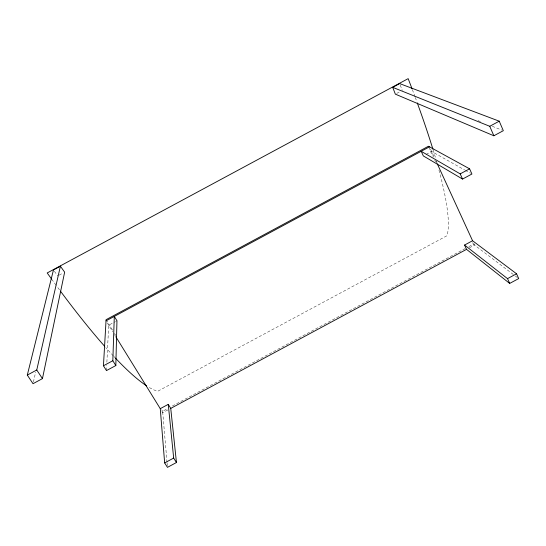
<?xml version="1.0" encoding="UTF-8"?>
<svg xmlns="http://www.w3.org/2000/svg" width="546" height="546" viewBox="0 0 546 546"><rect width="100%" height="100%" fill="white"/><g stroke="black" fill="none" stroke-linecap="round" stroke-linejoin="round"><path stroke-width="0.41" stroke-dasharray="2.73 2.05" d="M106.477 370.577L106.723 365.533M106.886 362.175L108.688 325.198L114.892 321.86M33.395 382.036L35.674 372.085M59.118 275.143L63.261 272.911M396.744 93.407L400.204 91.544M115.581 321.485L116.96 320.748M426.092 154.429L431.613 151.46L464.585 169.915M167.021 462.312L162.626 411.234L167.881 408.408M172.386 405.985L465.11 248.601M468.864 246.587L473.368 244.164L514.625 275.484M167.834 409.95L162.756 412.687L161.923 411.343M469.451 247.795L474.542 245.052L473.88 243.618M478.057 120.625L480.425 121.567M492.267 126.283L501.74 130.064M465.322 170.325L470.447 173.198M515.301 275.996L518.018 278.057M54.402 271.273L57.733 275.887M106.088 319.69L112.763 330.501M114.544 333.381L115.438 334.828M161.739 409.793L162.626 411.234M107.357 323.034L112.729 331.729M114.524 334.63L115.418 336.083M428.787 147.024L433.387 157.043M434.8 160.128L435.51 161.671M472.659 242.622L473.368 244.164M430.555 149.147L434.439 157.617M435.851 160.695L436.554 162.23M400.245 85.115L402.286 90.424M167.09 463.151L167.308 465.677M412.387 89.701A319.39 47.202 64.1 0 1 414.974 96.635M415.26 97.4A319.39 47.202 64.1 0 1 416.694 101.297M433.169 150.027A319.39 47.202 64.1 0 1 435.578 158.081M436.534 161.384A319.39 47.202 64.1 0 1 436.998 163.015M438.964 170.127A319.39 47.202 64.1 0 1 446.969 235.729L157.705 391.27A319.076 48.437 59.3 0 1 148.007 386.718M115.486 358.156A319.076 48.437 59.3 0 1 113.807 356.374M113.247 355.774A319.076 48.437 59.3 0 1 105.787 347.584M59.459 289.803A319.076 48.437 59.3 0 1 56.559 285.872M56.074 285.21A319.076 48.437 59.3 0 1 52.157 279.832"/><path stroke-width="0.82" d="M115.834 365.547L116.96 320.748L114.305 316.414L112.824 360.729L115.834 365.547L106.477 370.577L103.447 365.772L106.088 319.69L428.433 146.253L469.594 168.823L471.915 174.017L462.537 179.061L423.327 155.917L421.191 151.297L460.196 173.881L462.537 179.061M42.445 378.624L64.646 272.167L60.394 266.216L53.453 269.956L27.3 375.082L33.013 383.695L42.445 378.624L36.759 369.99L60.394 266.216M392.697 87.34L399.658 83.593L499.235 121.178L503.316 130.692L493.857 135.777L395.359 94.151L392.697 87.34L489.748 126.283L493.857 135.777M106.02 320.871L429.49 146.833M27.3 375.082L36.759 369.99M489.748 126.283L499.235 121.178M103.447 365.772L112.824 360.729M460.196 173.881L469.594 168.823M160.265 408.654L168.264 404.354L170.741 408.394L176.454 462.523L167.451 467.356L164.66 462.919L160.265 408.654L115.868 336.807M464.55 245.052L472.563 240.745L516.557 273.785L518.7 278.576L509.684 283.422L466.537 249.358L464.55 245.052L507.521 278.637L509.684 283.422M170.741 408.394L466.537 249.358M164.66 462.919L173.669 458.074L168.264 404.354M507.521 278.637L516.557 273.785M173.669 458.074L176.454 462.523M437.264 163.773L472.563 240.745M412.093 88.923A319.39 47.202 64.1 0 0 408.162 78.644L47.195 272.952A319.076 48.437 59.3 0 0 51.665 279.156M417.28 102.921A319.39 47.202 64.1 0 1 432.923 149.235M146.656 385.858A319.076 48.437 59.3 0 1 115.486 358.156M104.709 346.362A319.076 48.437 59.3 0 1 60.422 291.1"/></g></svg>
